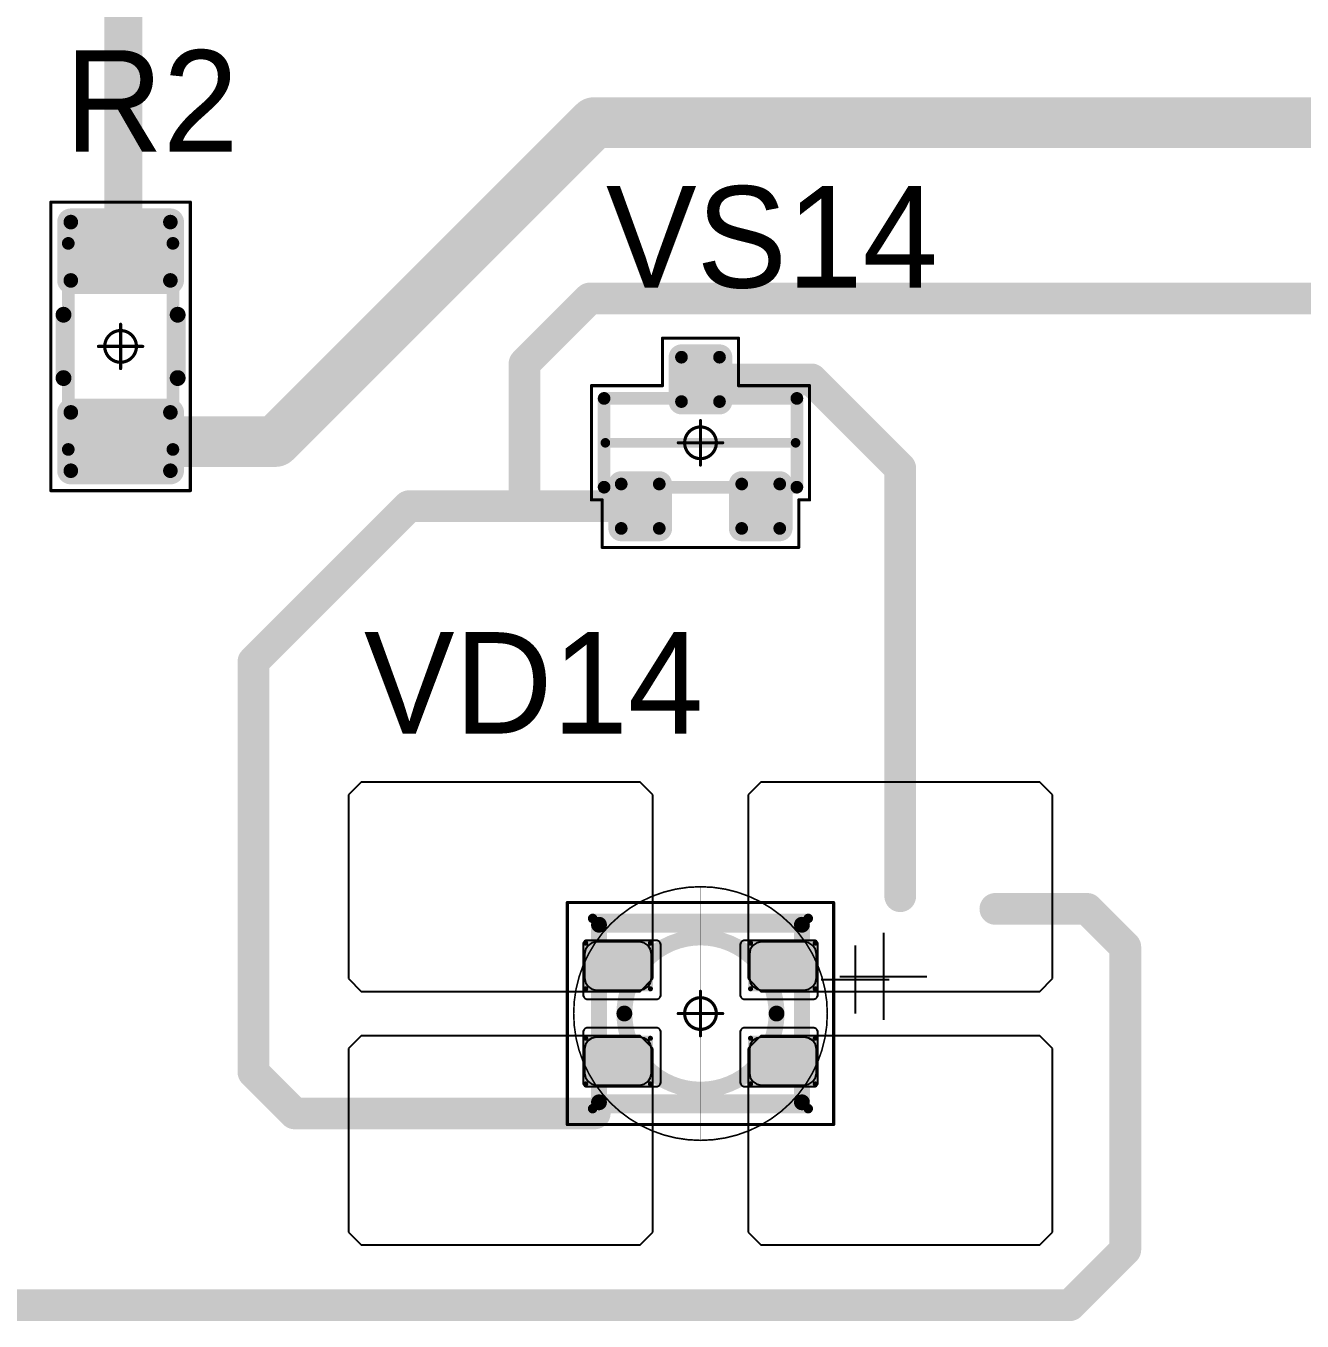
# Model space of a CAD drawing. Header units: millimetres. Extents: x 0 to 400, y 0 to 514.
# Drawn here: x 169.36 to 189.49, y 287.65 to 308.07 of the extents above; entities that cross this region are included whole.
import ezdxf

# ---------------------------------------------------------------- set-up
doc = ezdxf.new("R2010")
doc.units = ezdxf.units.MM
for name, color, linetype in [('Mechanical13', 56, 'Continuous'), ('Mechanical15', 56, 'Continuous'), ('Mechanical2', 216, 'Continuous'), ('TopLayer', 1, 'Continuous'), ('TopOverlay', 2, 'Continuous'), ('TopPaste', 8, 'Continuous'), ('TopSolder', 216, 'Continuous')]:
    doc.layers.add(name, color=color, linetype=linetype)

# ---------------------------------------------------------------- blocks, each defined once
blk = doc.blocks.new('SOT23_168')
at = {"layer": 'Mechanical13', "const_width": 0.2}
for points in [[(-0.7, 1.52), (0.7, 1.52)], [(-0.7, 1.52), (-0.7, -1.52)], [(0.7, 1.52), (0.7, -1.52)], [(-0.7, -1.52), (0.7, -1.52)]]:
    blk.add_lwpolyline(points, dxfattribs=at)
at = {"layer": 'Mechanical13', "const_width": 0.1}
for points in [[(-0.75, 1.52, 1), (-0.65, 1.52, 1)], [(-0.75, 1.52, 1), (-0.65, 1.52, 1)], [(0.65, 1.52, 1), (0.75, 1.52, 1)], [(0.65, 1.52, 1), (0.75, 1.52, 1)], [(-0.75, -1.52, 1), (-0.65, -1.52, 1)], [(-0.75, -1.52, 1), (-0.65, -1.52, 1)], [(0.65, -1.52, 1), (0.75, -1.52, 1)], [(0.65, -1.52, 1), (0.75, -1.52, 1)]]:
    blk.add_lwpolyline(points, format="xyb", close=True, dxfattribs=at)
at = {"layer": 'Mechanical15', "const_width": 0.05}
for points in [[(-0.9, 1.72), (-0.9, 1.55)], [(-0.9, 1.72), (0.9, 1.72)], [(0.9, 1.72), (0.9, 0.6)], [(-1.65, 1.55), (-1.65, -1.55)], [(-1.65, 1.55), (-0.9, 1.55)], [(0.9, 0.6), (1.65, 0.6)], [(1.65, 0.6), (1.65, -0.6)], [(0, 0.35), (0, -0.35)], [(-0.35, 0), (0.35, 0)], [(0.9, -0.6), (1.65, -0.6)], [(0.9, -0.6), (0.9, -1.72)], [(-1.65, -1.55), (-0.9, -1.55)], [(-0.9, -1.55), (-0.9, -1.72)], [(-0.9, -1.72), (0.9, -1.72)]]:
    blk.add_lwpolyline(points, dxfattribs=at)
at = {"layer": 'Mechanical15'}
for points, const_width in [([(-0.913, 1.72, 1), (-0.888, 1.72, 1)], 0.025), ([(-0.913, 1.72, 1), (-0.888, 1.72, 1)], 0.025), ([(0.888, 1.72, 1), (0.913, 1.72, 1)], 0.025), ([(0.888, 1.72, 1), (0.913, 1.72, 1)], 0.025), ([(-1.662, 1.55, 1), (-1.637, 1.55, 1)], 0.025), ([(-1.662, 1.55, 1), (-1.637, 1.55, 1)], 0.025), ([(-0.913, 1.55, 1), (-0.888, 1.55, 1)], 0.025), ([(-0.913, 1.55, 1), (-0.888, 1.55, 1)], 0.025), ([(0.888, 0.6, 1), (0.913, 0.6, 1)], 0.025), ([(0.888, 0.6, 1), (0.913, 0.6, 1)], 0.025), ([(1.637, 0.6, 1), (1.662, 0.6, 1)], 0.025), ([(1.637, 0.6, 1), (1.662, 0.6, 1)], 0.025), ([(0.25, 0, 1), (-0.25, 0, 1)], 0.05), ([(-0.012, 0.35, 1), (0.012, 0.35, 1)], 0.025), ([(-0.362, 0, 1), (-0.337, 0, 1)], 0.025), ([(-0.262, 0, 1), (-0.238, 0, 1)], 0.025), ([(0.238, 0, 1), (0.262, 0, 1)], 0.025), ([(0.337, 0, 1), (0.362, 0, 1)], 0.025), ([(-0.012, -0.35, 1), (0.012, -0.35, 1)], 0.025), ([(0.888, -0.6, 1), (0.913, -0.6, 1)], 0.025), ([(0.888, -0.6, 1), (0.913, -0.6, 1)], 0.025), ([(1.637, -0.6, 1), (1.662, -0.6, 1)], 0.025), ([(1.637, -0.6, 1), (1.662, -0.6, 1)], 0.025), ([(-1.662, -1.55, 1), (-1.637, -1.55, 1)], 0.025), ([(-1.662, -1.55, 1), (-1.637, -1.55, 1)], 0.025), ([(-0.913, -1.55, 1), (-0.888, -1.55, 1)], 0.025), ([(-0.913, -1.55, 1), (-0.888, -1.55, 1)], 0.025), ([(-0.913, -1.72, 1), (-0.888, -1.72, 1)], 0.025), ([(-0.913, -1.72, 1), (-0.888, -1.72, 1)], 0.025), ([(0.888, -1.72, 1), (0.913, -1.72, 1)], 0.025), ([(0.888, -1.72, 1), (0.913, -1.72, 1)], 0.025)]:
    blk.add_lwpolyline(points, format="xyb", close=True, dxfattribs=dict(at, const_width=const_width))
at = {"layer": 'TopLayer', "const_width": 0.1}
for points in [[(-1.4, 1.25, 1), (-1.3, 1.25, 1)], [(-0.7, 1.25, 1), (-0.6, 1.25, 1)], [(-1.4, 0.65, 1), (-1.3, 0.65, 1)], [(-0.7, 0.65, 1), (-0.6, 0.65, 1)], [(0.6, 0.3, 1), (0.7, 0.3, 1)], [(1.3, 0.3, 1), (1.4, 0.3, 1)], [(0.6, -0.3, 1), (0.7, -0.3, 1)], [(1.3, -0.3, 1), (1.4, -0.3, 1)], [(-1.4, -0.65, 1), (-1.3, -0.65, 1)], [(-0.7, -0.65, 1), (-0.6, -0.65, 1)], [(-1.4, -1.25, 1), (-1.3, -1.25, 1)], [(-0.7, -1.25, 1), (-0.6, -1.25, 1)]]:
    blk.add_lwpolyline(points, format="xyb", close=True, dxfattribs=at)
at = {"layer": 'TopLayer'}
for points in [[(-1.45, 1.25), (-1.45, 0.65), (-0.55, 1.25), (-0.55, 0.65)], [(-1.35, 1.35), (-1.35, 0.55), (-0.65, 1.35), (-0.65, 0.55)], [(0.55, 0.3), (0.55, -0.3), (1.45, 0.3), (1.45, -0.3)], [(0.65, 0.4), (0.65, -0.4), (1.35, 0.4), (1.35, -0.4)], [(-1.35, -0.55), (-1.35, -1.35), (-0.65, -0.55), (-0.65, -1.35)], [(-1.45, -0.65), (-1.45, -1.25), (-0.55, -0.65), (-0.55, -1.25)]]:
    blk.add_solid(points, dxfattribs=at)
at = {"layer": 'TopOverlay', "const_width": 0.15}
blk.add_lwpolyline([(0, 1.5), (0, -1.5)], dxfattribs=at)
at = {"layer": 'TopOverlay', "const_width": 0.075}
for points in [[(-0.038, 1.5, 1), (0.038, 1.5, 1)], [(-0.038, -1.5, 1), (0.038, -1.5, 1)]]:
    blk.add_lwpolyline(points, format="xyb", close=True, dxfattribs=at)
at = {"layer": 'TopPaste', "const_width": 0.075}
for points in [[(-1.387, 1.25, 1), (-1.313, 1.25, 1)], [(-0.687, 1.25, 1), (-0.613, 1.25, 1)], [(-1.387, 0.65, 1), (-1.313, 0.65, 1)], [(-0.687, 0.65, 1), (-0.613, 0.65, 1)], [(0.613, 0.3, 1), (0.687, 0.3, 1)], [(1.313, 0.3, 1), (1.387, 0.3, 1)], [(0.613, -0.3, 1), (0.687, -0.3, 1)], [(1.313, -0.3, 1), (1.387, -0.3, 1)], [(-1.387, -0.65, 1), (-1.313, -0.65, 1)], [(-0.687, -0.65, 1), (-0.613, -0.65, 1)], [(-1.387, -1.25, 1), (-1.313, -1.25, 1)], [(-0.687, -1.25, 1), (-0.613, -1.25, 1)]]:
    blk.add_lwpolyline(points, format="xyb", close=True, dxfattribs=at)
at = {"layer": 'TopPaste'}
for points in [[(-1.425, 1.25), (-1.425, 0.65), (-0.575, 1.25), (-0.575, 0.65)], [(-1.35, 1.325), (-1.35, 0.575), (-0.65, 1.325), (-0.65, 0.575)], [(0.575, 0.3), (0.575, -0.3), (1.425, 0.3), (1.425, -0.3)], [(0.65, 0.375), (0.65, -0.375), (1.35, 0.375), (1.35, -0.375)], [(-1.35, -0.575), (-1.35, -1.325), (-0.65, -0.575), (-0.65, -1.325)], [(-1.425, -0.65), (-1.425, -1.25), (-0.575, -0.65), (-0.575, -1.25)]]:
    blk.add_solid(points, dxfattribs=at)
at = {"layer": 'TopSolder', "const_width": 0.202}
for points in [[(-1.451, 1.25, 1), (-1.249, 1.25, 1)], [(-0.751, 1.25, 1), (-0.549, 1.25, 1)], [(-1.451, 0.65, 1), (-1.249, 0.65, 1)], [(-0.751, 0.65, 1), (-0.549, 0.65, 1)], [(0.549, 0.3, 1), (0.751, 0.3, 1)], [(1.249, 0.3, 1), (1.451, 0.3, 1)], [(0.549, -0.3, 1), (0.751, -0.3, 1)], [(1.249, -0.3, 1), (1.451, -0.3, 1)], [(-1.451, -0.65, 1), (-1.249, -0.65, 1)], [(-0.751, -0.65, 1), (-0.549, -0.65, 1)], [(-1.451, -1.25, 1), (-1.249, -1.25, 1)], [(-0.751, -1.25, 1), (-0.549, -1.25, 1)]]:
    blk.add_lwpolyline(points, format="xyb", close=True, dxfattribs=at)
at = {"layer": 'TopSolder'}
for points in [[(-1.35, 1.452), (-1.35, 0.448), (-0.65, 1.452), (-0.65, 0.448)], [(-1.552, 1.25), (-1.552, 0.65), (-0.448, 1.25), (-0.448, 0.65)], [(0.65, 0.502), (0.65, -0.502), (1.35, 0.502), (1.35, -0.502)], [(0.448, 0.3), (0.448, -0.3), (1.552, 0.3), (1.552, -0.3)], [(-1.35, -0.448), (-1.35, -1.452), (-0.65, -0.448), (-0.65, -1.452)], [(-1.552, -0.65), (-1.552, -1.25), (-0.448, -0.65), (-0.448, -1.25)]]:
    blk.add_solid(points, dxfattribs=at)
blk = doc.blocks.new('E65F_341')
at = {"layer": 'Mechanical13'}
for p, q in [((2.441, 1.071), (2.441, 0)), ((1.905, 0.536), (2.976, 0.536))]:
    blk.add_line(p, q, dxfattribs=at)
at = {"layer": 'Mechanical13', "const_width": 0.25}
for points in [[(-1.6, -1.4), (-1.6, 1.4)], [(-1.6, 1.4), (1.6, 1.4)], [(1.6, -1.4), (1.6, 1.4)], [(-1.6, -1.4), (1.6, -1.4)]]:
    blk.add_lwpolyline(points, dxfattribs=at)
at = {"layer": 'Mechanical13'}
for points, const_width in [([(-1.663, 1.4, 1), (-1.538, 1.4, 1)], 0.125), ([(-1.663, 1.4, 1), (-1.538, 1.4, 1)], 0.125), ([(1.537, 1.4, 1), (1.662, 1.4, 1)], 0.125), ([(1.537, 1.4, 1), (1.662, 1.4, 1)], 0.125), ([(1.2, 0, 1), (-1.2, 0, 1)], 0.25), ([(-1.263, 0, 1), (-1.138, 0, 1)], 0.125), ([(1.137, 0, 1), (1.262, 0, 1)], 0.125), ([(-1.663, -1.4, 1), (-1.538, -1.4, 1)], 0.125), ([(-1.663, -1.4, 1), (-1.538, -1.4, 1)], 0.125), ([(1.537, -1.4, 1), (1.662, -1.4, 1)], 0.125), ([(1.537, -1.4, 1), (1.662, -1.4, 1)], 0.125)]:
    blk.add_lwpolyline(points, format="xyb", close=True, dxfattribs=dict(at, const_width=const_width))
at = {"layer": 'Mechanical15', "const_width": 0.05}
for points in [[(-2.1, 1.75), (2.1, 1.75)], [(-2.1, -1.75), (-2.1, 1.75)], [(2.1, -1.75), (2.1, 1.75)], [(0, -0.35), (0, 0.35)], [(0, -0.35), (0, 0.35)], [(-0.35, 0), (0.35, 0)], [(-0.35, 0), (0.35, 0)], [(-2.1, -1.75), (2.1, -1.75)]]:
    blk.add_lwpolyline(points, dxfattribs=at)
at = {"layer": 'Mechanical15'}
for points, const_width in [([(-2.113, 1.75, 1), (-2.088, 1.75, 1)], 0.025), ([(-2.113, 1.75, 1), (-2.088, 1.75, 1)], 0.025), ([(2.087, 1.75, 1), (2.112, 1.75, 1)], 0.025), ([(2.087, 1.75, 1), (2.112, 1.75, 1)], 0.025), ([(0.25, 0, 1), (-0.25, 0, 1)], 0.05), ([(0.25, 0, 1), (-0.25, 0, 1)], 0.05), ([(-0.013, 0.35, 1), (0.012, 0.35, 1)], 0.025), ([(-0.013, 0.35, 1), (0.012, 0.35, 1)], 0.025), ([(-0.363, 0, 1), (-0.338, 0, 1)], 0.025), ([(-0.363, 0, 1), (-0.338, 0, 1)], 0.025), ([(-0.263, 0, 1), (-0.238, 0, 1)], 0.025), ([(-0.263, 0, 1), (-0.238, 0, 1)], 0.025), ([(0.237, 0, 1), (0.262, 0, 1)], 0.025), ([(0.237, 0, 1), (0.262, 0, 1)], 0.025), ([(0.337, 0, 1), (0.362, 0, 1)], 0.025), ([(0.337, 0, 1), (0.362, 0, 1)], 0.025), ([(-0.013, -0.35, 1), (0.012, -0.35, 1)], 0.025), ([(-0.013, -0.35, 1), (0.012, -0.35, 1)], 0.025), ([(-2.113, -1.75, 1), (-2.088, -1.75, 1)], 0.025), ([(-2.113, -1.75, 1), (-2.088, -1.75, 1)], 0.025), ([(2.087, -1.75, 1), (2.112, -1.75, 1)], 0.025), ([(2.087, -1.75, 1), (2.112, -1.75, 1)], 0.025)]:
    blk.add_lwpolyline(points, format="xyb", close=True, dxfattribs=dict(at, const_width=const_width))
at = {"layer": 'TopLayer'}
for p, q in [((-5.35, 3.65), (-5.55, 3.45)), ((-0.95, 3.65), (-5.35, 3.65)), ((-5.35, 3.65), (-5.35, 3.65)), ((-0.75, 3.45), (-0.95, 3.65)), ((0.95, 3.65), (0.75, 3.45)), ((5.35, 3.65), (0.95, 3.65)), ((0.95, 3.65), (0.95, 3.65)), ((5.55, 3.45), (5.35, 3.65)), ((-5.55, 3.45), (-5.55, 3.45)), ((-5.55, 3.45), (-5.55, 0.55)), ((-0.75, 0.55), (-0.75, 3.45)), ((0.75, 3.45), (0.75, 3.45)), ((0.75, 3.45), (0.75, 0.55)), ((5.55, 0.55), (5.55, 3.45)), ((-5.55, 0.55), (-5.35, 0.35)), ((-0.95, 0.35), (-0.75, 0.55)), ((0.75, 0.55), (0.95, 0.35)), ((5.35, 0.35), (5.55, 0.55)), ((-5.35, 0.35), (-0.95, 0.35)), ((0.95, 0.35), (5.35, 0.35)), ((-5.35, -0.35), (-5.55, -0.55)), ((-0.95, -0.35), (-5.35, -0.35)), ((-5.35, -0.35), (-5.35, -0.35)), ((-0.75, -0.55), (-0.95, -0.35)), ((0.95, -0.35), (0.75, -0.55)), ((5.35, -0.35), (0.95, -0.35)), ((0.95, -0.35), (0.95, -0.35)), ((5.55, -0.55), (5.35, -0.35)), ((-5.55, -0.55), (-5.55, -0.55)), ((-5.55, -0.55), (-5.55, -3.45)), ((-0.75, -3.45), (-0.75, -0.55)), ((0.75, -0.55), (0.75, -0.55)), ((0.75, -0.55), (0.75, -3.45)), ((5.55, -3.45), (5.55, -0.55)), ((-5.55, -3.45), (-5.35, -3.65)), ((-0.95, -3.65), (-0.75, -3.45)), ((0.75, -3.45), (0.95, -3.65)), ((5.35, -3.65), (5.55, -3.45)), ((-5.35, -3.65), (-0.95, -3.65)), ((0.95, -3.65), (5.35, -3.65))]:
    blk.add_line(p, q, dxfattribs=at)
at = {"layer": 'TopLayer', "const_width": 0.04}
for points in [[(-1.83, 1.11, 1), (-1.79, 1.11, 1)], [(-0.81, 1.11, 1), (-0.77, 1.11, 1)], [(0.77, 1.11, 1), (0.81, 1.11, 1)], [(1.79, 1.11, 1), (1.83, 1.11, 1)], [(-1.83, 0.39, 1), (-1.79, 0.39, 1)], [(-0.81, 0.39, 1), (-0.77, 0.39, 1)], [(0.77, 0.39, 1), (0.81, 0.39, 1)], [(1.79, 0.39, 1), (1.83, 0.39, 1)], [(-1.83, -0.39, 1), (-1.79, -0.39, 1)], [(-0.81, -0.39, 1), (-0.77, -0.39, 1)], [(0.77, -0.39, 1), (0.81, -0.39, 1)], [(1.79, -0.39, 1), (1.83, -0.39, 1)], [(-1.83, -1.11, 1), (-1.79, -1.11, 1)], [(-0.81, -1.11, 1), (-0.77, -1.11, 1)], [(0.77, -1.11, 1), (0.81, -1.11, 1)], [(1.79, -1.11, 1), (1.83, -1.11, 1)]]:
    blk.add_lwpolyline(points, format="xyb", close=True, dxfattribs=at)
at = {"layer": 'TopLayer'}
for points in [[(-1.85, 1.11), (-1.85, 0.39), (-0.75, 1.11), (-0.75, 0.39)], [(-1.81, 1.15), (-1.81, 0.35), (-0.79, 1.15), (-0.79, 0.35)], [(0.75, 1.11), (0.75, 0.39), (1.85, 1.11), (1.85, 0.39)], [(0.79, 1.15), (0.79, 0.35), (1.81, 1.15), (1.81, 0.35)], [(-1.85, -0.39), (-1.85, -1.11), (-0.75, -0.39), (-0.75, -1.11)], [(-1.81, -0.35), (-1.81, -1.15), (-0.79, -0.35), (-0.79, -1.15)], [(0.75, -0.39), (0.75, -1.11), (1.85, -0.39), (1.85, -1.11)], [(0.79, -0.35), (0.79, -1.15), (1.81, -0.35), (1.81, -1.15)]]:
    blk.add_solid(points, dxfattribs=at)
at = {"layer": 'TopOverlay'}
for p, q in [((2.886, 1.271), (2.886, -0.1)), ((2.2, 0.586), (3.571, 0.586))]:
    blk.add_line(p, q, dxfattribs=at)
at = {"layer": 'TopOverlay', "const_width": 0.15}
for points in [[(-1.7, 1.5), (1.7, 1.5)], [(-1.7, -1.5), (1.7, -1.5)]]:
    blk.add_lwpolyline(points, dxfattribs=at)
at = {"layer": 'TopOverlay', "const_width": 0.075}
for points in [[(-1.738, 1.5, 1), (-1.663, 1.5, 1)], [(1.662, 1.5, 1), (1.737, 1.5, 1)], [(-1.738, -1.5, 1), (-1.663, -1.5, 1)], [(1.662, -1.5, 1), (1.737, -1.5, 1)]]:
    blk.add_lwpolyline(points, format="xyb", close=True, dxfattribs=at)
at = {"layer": 'TopPaste'}
for p, q in [((-1.773, 1.073), (-1.814, 1.011)), ((-1.711, 1.114), (-1.773, 1.073)), ((-1.638, 1.129), (-1.711, 1.114)), ((-0.963, 1.129), (-1.638, 1.129)), ((-0.889, 1.114), (-0.963, 1.129)), ((-0.827, 1.073), (-0.889, 1.114)), ((-0.786, 1.011), (-0.827, 1.073)), ((0.827, 1.073), (0.786, 1.011)), ((0.889, 1.114), (0.827, 1.073)), ((0.962, 1.129), (0.889, 1.114)), ((1.637, 1.129), (0.962, 1.129)), ((1.711, 1.114), (1.637, 1.129)), ((1.773, 1.073), (1.711, 1.114)), ((1.814, 1.011), (1.773, 1.073)), ((-1.814, 1.011), (-1.829, 0.938)), ((-1.829, 0.938), (-1.829, 0.563)), ((-0.771, 0.938), (-0.786, 1.011)), ((-0.771, 0.563), (-0.771, 0.938)), ((0.786, 1.011), (0.771, 0.938)), ((0.771, 0.938), (0.771, 0.563)), ((1.829, 0.938), (1.814, 1.011)), ((1.829, 0.563), (1.829, 0.938)), ((-1.829, 0.563), (-1.814, 0.489)), ((-1.814, 0.489), (-1.773, 0.427)), ((-1.773, 0.427), (-1.711, 0.386)), ((-0.889, 0.386), (-0.827, 0.427)), ((-0.827, 0.427), (-0.786, 0.489)), ((-0.786, 0.489), (-0.771, 0.563)), ((0.771, 0.563), (0.786, 0.489)), ((0.786, 0.489), (0.827, 0.427)), ((0.827, 0.427), (0.889, 0.386)), ((1.711, 0.386), (1.773, 0.427)), ((1.773, 0.427), (1.814, 0.489)), ((1.814, 0.489), (1.829, 0.563)), ((-1.711, 0.386), (-1.638, 0.371)), ((-1.638, 0.371), (-0.963, 0.371)), ((-0.963, 0.371), (-0.889, 0.386)), ((0.889, 0.386), (0.962, 0.371)), ((0.962, 0.371), (1.637, 0.371)), ((1.637, 0.371), (1.711, 0.386)), ((-1.711, -0.386), (-1.773, -0.427)), ((-1.638, -0.371), (-1.711, -0.386)), ((-0.963, -0.371), (-1.638, -0.371)), ((-0.889, -0.386), (-0.963, -0.371)), ((-0.827, -0.427), (-0.889, -0.386)), ((0.889, -0.386), (0.827, -0.427)), ((0.962, -0.371), (0.889, -0.386)), ((1.637, -0.371), (0.962, -0.371)), ((1.711, -0.386), (1.637, -0.371)), ((1.773, -0.427), (1.711, -0.386)), ((-1.814, -0.489), (-1.829, -0.563)), ((-1.829, -0.563), (-1.829, -0.938)), ((-1.773, -0.427), (-1.814, -0.489)), ((-0.786, -0.489), (-0.827, -0.427)), ((-0.771, -0.563), (-0.786, -0.489)), ((-0.771, -0.938), (-0.771, -0.563)), ((0.786, -0.489), (0.771, -0.563)), ((0.771, -0.563), (0.771, -0.938)), ((0.827, -0.427), (0.786, -0.489)), ((1.814, -0.489), (1.773, -0.427)), ((1.829, -0.563), (1.814, -0.489)), ((1.829, -0.938), (1.829, -0.563)), ((-1.829, -0.938), (-1.814, -1.011)), ((-1.814, -1.011), (-1.773, -1.073)), ((-0.827, -1.073), (-0.786, -1.011)), ((-0.786, -1.011), (-0.771, -0.938)), ((0.771, -0.938), (0.786, -1.011)), ((0.786, -1.011), (0.827, -1.073)), ((1.773, -1.073), (1.814, -1.011)), ((1.814, -1.011), (1.829, -0.938)), ((-1.773, -1.073), (-1.711, -1.114)), ((-1.711, -1.114), (-1.638, -1.129)), ((-1.638, -1.129), (-0.963, -1.129)), ((-0.963, -1.129), (-0.889, -1.114)), ((-0.889, -1.114), (-0.827, -1.073)), ((0.827, -1.073), (0.889, -1.114)), ((0.889, -1.114), (0.962, -1.129)), ((0.962, -1.129), (1.637, -1.129)), ((1.637, -1.129), (1.711, -1.114)), ((1.711, -1.114), (1.773, -1.073))]:
    blk.add_line(p, q, dxfattribs=at)
at = {"layer": 'TopSolder'}
for p, q in [((-1.842, 1.129), (-1.85, 1.111)), ((-1.85, 1.111), (-1.85, 1.101)), ((-1.85, 1.101), (-1.85, 1.101)), ((-1.85, 1.101), (-1.85, 0.301)), ((-1.828, 1.143), (-1.842, 1.129)), ((-1.81, 1.151), (-1.828, 1.143)), ((-1.8, 1.151), (-1.81, 1.151)), ((-0.7, 1.151), (-1.8, 1.151)), ((-0.685, 1.151), (-0.7, 1.151)), ((-0.7, 1.151), (-0.7, 1.151)), ((-0.658, 1.139), (-0.685, 1.151)), ((-0.636, 1.118), (-0.658, 1.139)), ((-0.625, 1.09), (-0.636, 1.118)), ((-0.625, 1.076), (-0.625, 1.09)), ((-0.625, 0.301), (-0.625, 1.076)), ((0.636, 1.118), (0.625, 1.09)), ((0.625, 1.09), (0.625, 1.076)), ((0.625, 1.076), (0.625, 1.076)), ((0.625, 1.076), (0.625, 0.301)), ((0.657, 1.139), (0.636, 1.118)), ((0.685, 1.151), (0.657, 1.139)), ((0.7, 1.151), (0.685, 1.151)), ((1.8, 1.151), (0.7, 1.151)), ((1.81, 1.151), (1.8, 1.151)), ((1.8, 1.151), (1.8, 1.151)), ((1.828, 1.143), (1.81, 1.151)), ((1.842, 1.129), (1.828, 1.143)), ((1.85, 1.111), (1.842, 1.129)), ((1.85, 1.101), (1.85, 1.111)), ((1.85, 0.301), (1.85, 1.101)), ((-1.85, 0.301), (-1.85, 0.286)), ((-1.85, 0.286), (-1.839, 0.258)), ((-1.839, 0.258), (-1.818, 0.237)), ((-1.818, 0.237), (-1.79, 0.226)), ((-1.79, 0.226), (-1.775, 0.226)), ((-1.775, 0.226), (-1.775, 0.226)), ((-1.775, 0.226), (-0.7, 0.226)), ((-0.7, 0.226), (-0.685, 0.226)), ((-0.685, 0.226), (-0.658, 0.237)), ((-0.658, 0.237), (-0.636, 0.258)), ((-0.636, 0.258), (-0.625, 0.286)), ((-0.625, 0.286), (-0.625, 0.301)), ((-0.625, 0.301), (-0.625, 0.301)), ((0.625, 0.301), (0.625, 0.286)), ((0.625, 0.286), (0.636, 0.258)), ((0.636, 0.258), (0.657, 0.237)), ((0.657, 0.237), (0.685, 0.226)), ((0.685, 0.226), (0.7, 0.226)), ((0.7, 0.226), (0.7, 0.226)), ((0.7, 0.226), (1.775, 0.226)), ((1.775, 0.226), (1.79, 0.226)), ((1.79, 0.226), (1.817, 0.237)), ((1.817, 0.237), (1.839, 0.258)), ((1.839, 0.258), (1.85, 0.286)), ((1.85, 0.286), (1.85, 0.301)), ((1.85, 0.301), (1.85, 0.301)), ((-1.839, -0.257), (-1.85, -0.285)), ((-1.85, -0.285), (-1.85, -0.299)), ((-1.85, -0.299), (-1.85, -0.299)), ((-1.85, -0.299), (-1.85, -1.099)), ((-1.818, -0.236), (-1.839, -0.257)), ((-1.79, -0.224), (-1.818, -0.236)), ((-1.775, -0.224), (-1.79, -0.224)), ((-0.7, -0.224), (-1.775, -0.224)), ((-0.685, -0.224), (-0.7, -0.224)), ((-0.7, -0.224), (-0.7, -0.224)), ((-0.658, -0.236), (-0.685, -0.224)), ((-0.636, -0.257), (-0.658, -0.236)), ((-0.625, -0.285), (-0.636, -0.257)), ((-0.625, -0.299), (-0.625, -0.285)), ((-0.625, -1.074), (-0.625, -0.299)), ((0.636, -0.257), (0.625, -0.285)), ((0.625, -0.285), (0.625, -0.299)), ((0.625, -0.299), (0.625, -0.299)), ((0.625, -0.299), (0.625, -1.074)), ((0.657, -0.236), (0.636, -0.257)), ((0.685, -0.224), (0.657, -0.236)), ((0.7, -0.224), (0.685, -0.224)), ((1.775, -0.224), (0.7, -0.224)), ((1.79, -0.224), (1.775, -0.224)), ((1.775, -0.224), (1.775, -0.224)), ((1.817, -0.236), (1.79, -0.224)), ((1.839, -0.257), (1.817, -0.236)), ((1.85, -0.285), (1.839, -0.257)), ((1.85, -0.299), (1.85, -0.285)), ((1.85, -1.099), (1.85, -0.299)), ((-1.85, -1.099), (-1.85, -1.109)), ((-1.85, -1.109), (-1.842, -1.128)), ((-1.842, -1.128), (-1.828, -1.142)), ((-1.828, -1.142), (-1.81, -1.149)), ((-1.81, -1.149), (-1.8, -1.149)), ((-1.8, -1.149), (-0.7, -1.149)), ((-1.8, -1.149), (-1.8, -1.149)), ((-0.7, -1.149), (-0.685, -1.149)), ((-0.685, -1.149), (-0.658, -1.138)), ((-0.658, -1.138), (-0.636, -1.117)), ((-0.636, -1.117), (-0.625, -1.089)), ((-0.625, -1.089), (-0.625, -1.074)), ((-0.625, -1.074), (-0.625, -1.074)), ((0.625, -1.074), (0.625, -1.089)), ((0.625, -1.089), (0.636, -1.117)), ((0.636, -1.117), (0.657, -1.138)), ((0.657, -1.138), (0.685, -1.149)), ((0.685, -1.149), (0.7, -1.149)), ((0.7, -1.149), (1.8, -1.149)), ((0.7, -1.149), (0.7, -1.149)), ((1.8, -1.149), (1.81, -1.149)), ((1.81, -1.149), (1.828, -1.142)), ((1.828, -1.142), (1.842, -1.128)), ((1.842, -1.128), (1.85, -1.109)), ((1.85, -1.109), (1.85, -1.099)), ((1.85, -1.099), (1.85, -1.099))]:
    blk.add_line(p, q, dxfattribs=at)
blk = doc.blocks.new('RC1206S_390')
at = {"layer": 'Mechanical13', "const_width": 0.2}
for points in [[(-1.625, -0.825), (-1.625, 0.825)], [(1.625, 0.825), (-1.625, 0.825)], [(1.625, -0.825), (1.625, 0.825)], [(1.625, -0.825), (-1.625, -0.825)]]:
    blk.add_lwpolyline(points, dxfattribs=at)
at = {"layer": 'Mechanical13', "const_width": 0.1}
for points in [[(-1.675, 0.825, 1), (-1.575, 0.825, 1)], [(-1.675, 0.825, 1), (-1.575, 0.825, 1)], [(1.575, 0.825, 1), (1.675, 0.825, 1)], [(1.575, 0.825, 1), (1.675, 0.825, 1)], [(-1.675, -0.825, 1), (-1.575, -0.825, 1)], [(-1.675, -0.825, 1), (-1.575, -0.825, 1)], [(1.575, -0.825, 1), (1.675, -0.825, 1)], [(1.575, -0.825, 1), (1.675, -0.825, 1)]]:
    blk.add_lwpolyline(points, format="xyb", close=True, dxfattribs=at)
at = {"layer": 'Mechanical15', "const_width": 0.05}
for points in [[(-2.275, -1.1), (-2.275, 1.1)], [(2.275, 1.1), (-2.275, 1.1)], [(2.275, -1.1), (2.275, 1.1)], [(0, -0.35), (0, 0.35)], [(0.35, 0), (-0.35, 0)], [(2.275, -1.1), (-2.275, -1.1)]]:
    blk.add_lwpolyline(points, dxfattribs=at)
at = {"layer": 'Mechanical15'}
for points, const_width in [([(-2.287, 1.1, 1), (-2.262, 1.1, 1)], 0.025), ([(-2.287, 1.1, 1), (-2.262, 1.1, 1)], 0.025), ([(2.262, 1.1, 1), (2.287, 1.1, 1)], 0.025), ([(2.262, 1.1, 1), (2.287, 1.1, 1)], 0.025), ([(0.25, 0, 1), (-0.25, 0, 1)], 0.05), ([(-0.012, 0.35, 1), (0.012, 0.35, 1)], 0.025), ([(-0.362, 0, 1), (-0.337, 0, 1)], 0.025), ([(-0.262, 0, 1), (-0.238, 0, 1)], 0.025), ([(0.238, 0, 1), (0.262, 0, 1)], 0.025), ([(0.337, 0, 1), (0.362, 0, 1)], 0.025), ([(-0.012, -0.35, 1), (0.012, -0.35, 1)], 0.025), ([(-2.287, -1.1, 1), (-2.262, -1.1, 1)], 0.025), ([(-2.287, -1.1, 1), (-2.262, -1.1, 1)], 0.025), ([(2.262, -1.1, 1), (2.287, -1.1, 1)], 0.025), ([(2.262, -1.1, 1), (2.287, -1.1, 1)], 0.025)]:
    blk.add_lwpolyline(points, format="xyb", close=True, dxfattribs=dict(at, const_width=const_width))
at = {"layer": 'TopLayer', "const_width": 0.115}
for points in [[(-2.018, 0.785, 1), (-1.903, 0.785, 1)], [(-1.098, 0.785, 1), (-0.983, 0.785, 1)], [(0.983, 0.785, 1), (1.098, 0.785, 1)], [(1.903, 0.785, 1), (2.018, 0.785, 1)], [(-2.018, -0.785, 1), (-1.903, -0.785, 1)], [(-1.098, -0.785, 1), (-0.983, -0.785, 1)], [(0.983, -0.785, 1), (1.098, -0.785, 1)], [(1.903, -0.785, 1), (2.018, -0.785, 1)]]:
    blk.add_lwpolyline(points, format="xyb", close=True, dxfattribs=at)
at = {"layer": 'TopLayer'}
for points in [[(-1.96, -0.9), (-1.04, -0.9), (-1.96, 0.9), (-1.04, 0.9)], [(1.04, -0.9), (1.96, -0.9), (1.04, 0.9), (1.96, 0.9)], [(-2.075, -0.785), (-0.925, -0.785), (-2.075, 0.785), (-0.925, 0.785)], [(0.925, -0.785), (2.075, -0.785), (0.925, 0.785), (2.075, 0.785)]]:
    blk.add_solid(points, dxfattribs=at)
at = {"layer": 'TopOverlay', "const_width": 0.25}
for points in [[(0.5, 0.9), (-0.5, 0.9)], [(0.5, -0.9), (-0.5, -0.9)]]:
    blk.add_lwpolyline(points, dxfattribs=at)
at = {"layer": 'TopOverlay', "const_width": 0.125}
for points in [[(-0.562, 0.9, 1), (-0.437, 0.9, 1)], [(0.437, 0.9, 1), (0.562, 0.9, 1)], [(-0.562, -0.9, 1), (-0.437, -0.9, 1)], [(0.437, -0.9, 1), (0.562, -0.9, 1)]]:
    blk.add_lwpolyline(points, format="xyb", close=True, dxfattribs=at)
at = {"layer": 'TopPaste', "const_width": 0.09}
for points in [[(-2.005, 0.785, 1), (-1.915, 0.785, 1)], [(-1.085, 0.785, 1), (-0.995, 0.785, 1)], [(0.995, 0.785, 1), (1.085, 0.785, 1)], [(1.915, 0.785, 1), (2.005, 0.785, 1)], [(-2.005, -0.785, 1), (-1.915, -0.785, 1)], [(-1.085, -0.785, 1), (-0.995, -0.785, 1)], [(0.995, -0.785, 1), (1.085, -0.785, 1)], [(1.915, -0.785, 1), (2.005, -0.785, 1)]]:
    blk.add_lwpolyline(points, format="xyb", close=True, dxfattribs=at)
at = {"layer": 'TopPaste'}
for points in [[(-1.96, -0.875), (-1.04, -0.875), (-1.96, 0.875), (-1.04, 0.875)], [(1.04, -0.875), (1.96, -0.875), (1.04, 0.875), (1.96, 0.875)], [(-2.05, -0.785), (-0.95, -0.785), (-2.05, 0.785), (-0.95, 0.785)], [(0.95, -0.785), (2.05, -0.785), (0.95, 0.785), (2.05, 0.785)]]:
    blk.add_solid(points, dxfattribs=at)
at = {"layer": 'TopSolder', "const_width": 0.215}
for points in [[(-2.068, 0.785, 1), (-1.853, 0.785, 1)], [(-1.148, 0.785, 1), (-0.933, 0.785, 1)], [(0.933, 0.785, 1), (1.148, 0.785, 1)], [(1.853, 0.785, 1), (2.068, 0.785, 1)], [(-2.068, -0.785, 1), (-1.853, -0.785, 1)], [(-1.148, -0.785, 1), (-0.933, -0.785, 1)], [(0.933, -0.785, 1), (1.148, -0.785, 1)], [(1.853, -0.785, 1), (2.068, -0.785, 1)]]:
    blk.add_lwpolyline(points, format="xyb", close=True, dxfattribs=at)
at = {"layer": 'TopSolder'}
for points in [[(-1.96, -1), (-1.04, -1), (-1.96, 1), (-1.04, 1)], [(1.04, -1), (1.96, -1), (1.04, 1), (1.96, 1)], [(-2.175, -0.785), (-0.825, -0.785), (-2.175, 0.785), (-0.825, 0.785)], [(0.825, -0.785), (2.175, -0.785), (0.825, 0.785), (2.175, 0.785)]]:
    blk.add_solid(points, dxfattribs=at)

msp = doc.modelspace()

# ---------------------------------------------------------------- linework, layer by layer
at = {"layer": 'Mechanical2'}
for points, const_width in [([(182, 292.5, 1), (178, 292.5, 1)], 0.0254), ([(180, 294.5, 1), (180, 294.5, 1)], 0.0005), ([(177.994, 292.5, 1), (178.006, 292.5, 1)], 0.0127), ([(178, 292.5, 1), (178, 292.5, 1)], 0.0005), ([(181.994, 292.5, 1), (182.006, 292.5, 1)], 0.0127), ([(182, 292.5, 1), (182, 292.5, 1)], 0.0005), ([(180, 290.5, 1), (180, 290.5, 1)], 0.0005)]:
    msp.add_lwpolyline(points, format="xyb", close=True, dxfattribs=dict(at, const_width=const_width))
at = {"layer": 'Mechanical2', "const_width": 0.001}
for points in [[(180, 290.5), (180, 294.5)], [(178, 292.5), (182, 292.5)]]:
    msp.add_lwpolyline(points, dxfattribs=at)
at = {"layer": 'TopLayer'}
for points, const_width in [([(170.9, 304.565), (170.9, 322.025)], 0.6), ([(173.295, 301.52), (178.325, 306.55)], 0.8), ([(178.325, 306.55), (201.875, 306.55)], 0.8), ([(170.855, 304.52), (170.9, 304.565)], 0.6), ([(177.225, 302.75), (178.25, 303.775)], 0.5), ([(178.25, 303.775), (197.375, 303.775)], 0.5), ([(177.225, 300.5), (177.225, 302.75)], 0.5), ([(180, 302.5), (181.75, 302.5)], 0.5), ([(181.75, 302.5), (183.15, 301.1)], 0.5), ([(170.855, 301.52), (173.295, 301.52)], 0.8), ([(183.15, 294.35), (183.15, 301.1)], 0.5), ([(172.95, 298.05), (175.4, 300.5)], 0.5), ([(175.4, 300.5), (177.225, 300.5)], 0.5), ([(177.225, 300.5), (179.05, 300.5)], 0.5), ([(172.95, 291.575), (172.95, 298.05)], 0.5), ([(184.65, 294.15), (186.1, 294.15)], 0.5), ([(186.1, 294.15), (186.7, 293.55)], 0.5), ([(186.7, 288.775), (186.7, 293.55)], 0.5), ([(172.95, 291.575), (173.6, 290.925)], 0.5), ([(173.6, 290.925), (178.332, 290.925)], 0.5), ([(185.825, 287.9), (186.7, 288.775)], 0.5), ([(157.643, 287.9), (185.825, 287.9)], 0.5)]:
    msp.add_lwpolyline(points, dxfattribs=dict(at, const_width=const_width))
for points, const_width in [([(178.125, 306.55, 1), (178.525, 306.55, 1)], 0.4), ([(178.125, 306.55, 1), (178.525, 306.55, 1)], 0.4), ([(170.705, 304.52, 1), (171.005, 304.52, 1)], 0.3), ([(170.75, 304.565, 1), (171.05, 304.565, 1)], 0.3), ([(170.75, 304.565, 1), (171.05, 304.565, 1)], 0.3), ([(178.125, 303.775, 1), (178.375, 303.775, 1)], 0.25), ([(178.125, 303.775, 1), (178.375, 303.775, 1)], 0.25), ([(177.1, 302.75, 1), (177.35, 302.75, 1)], 0.25), ([(177.1, 302.75, 1), (177.35, 302.75, 1)], 0.25), ([(179.875, 302.5, 1), (180.125, 302.5, 1)], 0.25), ([(181.625, 302.5, 1), (181.875, 302.5, 1)], 0.25), ([(181.625, 302.5, 1), (181.875, 302.5, 1)], 0.25), ([(170.655, 301.52, 1), (171.055, 301.52, 1)], 0.4), ([(173.095, 301.52, 1), (173.495, 301.52, 1)], 0.4), ([(173.095, 301.52, 1), (173.495, 301.52, 1)], 0.4), ([(183.025, 301.1, 1), (183.275, 301.1, 1)], 0.25), ([(183.025, 301.1, 1), (183.275, 301.1, 1)], 0.25), ([(175.275, 300.5, 1), (175.525, 300.5, 1)], 0.25), ([(175.275, 300.5, 1), (175.525, 300.5, 1)], 0.25), ([(177.1, 300.5, 1), (177.35, 300.5, 1)], 0.25), ([(177.1, 300.5, 1), (177.35, 300.5, 1)], 0.25), ([(177.1, 300.5, 1), (177.35, 300.5, 1)], 0.25), ([(178.925, 300.5, 1), (179.175, 300.5, 1)], 0.25), ([(172.825, 298.05, 1), (173.075, 298.05, 1)], 0.25), ([(172.825, 298.05, 1), (173.075, 298.05, 1)], 0.25), ([(183.025, 294.35, 1), (183.275, 294.35, 1)], 0.25), ([(184.525, 294.15, 1), (184.775, 294.15, 1)], 0.25), ([(185.975, 294.15, 1), (186.225, 294.15, 1)], 0.25), ([(185.975, 294.15, 1), (186.225, 294.15, 1)], 0.25), ([(186.575, 293.55, 1), (186.825, 293.55, 1)], 0.25), ([(186.575, 293.55, 1), (186.825, 293.55, 1)], 0.25), ([(172.825, 291.575, 1), (173.075, 291.575, 1)], 0.25), ([(172.825, 291.575, 1), (173.075, 291.575, 1)], 0.25), ([(173.475, 290.925, 1), (173.725, 290.925, 1)], 0.25), ([(173.475, 290.925, 1), (173.725, 290.925, 1)], 0.25), ([(178.207, 290.925, 1), (178.457, 290.925, 1)], 0.25), ([(186.575, 288.775, 1), (186.825, 288.775, 1)], 0.25), ([(186.575, 288.775, 1), (186.825, 288.775, 1)], 0.25), ([(185.7, 287.9, 1), (185.95, 287.9, 1)], 0.25), ([(185.7, 287.9, 1), (185.95, 287.9, 1)], 0.25)]:
    msp.add_lwpolyline(points, format="xyb", close=True, dxfattribs=dict(at, const_width=const_width))

# ---------------------------------------------------------------- block references
for name, p, rotation in [('RC1206S_390', (170.855, 303.02), 270), ('SOT23_168', (180, 301.5), 90), ('E65F_341', (180, 292.5), 360)]:
    msp.add_blockref(name, p, dxfattribs=dict(rotation=rotation))

# ---------------------------------------------------------------- texts
at = {"layer": 'TopOverlay'}
for s, p in [('R2', (169.978, 306.091)), ('VS14', (178.511, 303.947)), ('VD14', (174.694, 296.915))]:
    msp.add_text(s, height=1.6, dxfattribs=at).set_placement(p)

doc.saveas('drawing.dxf')
